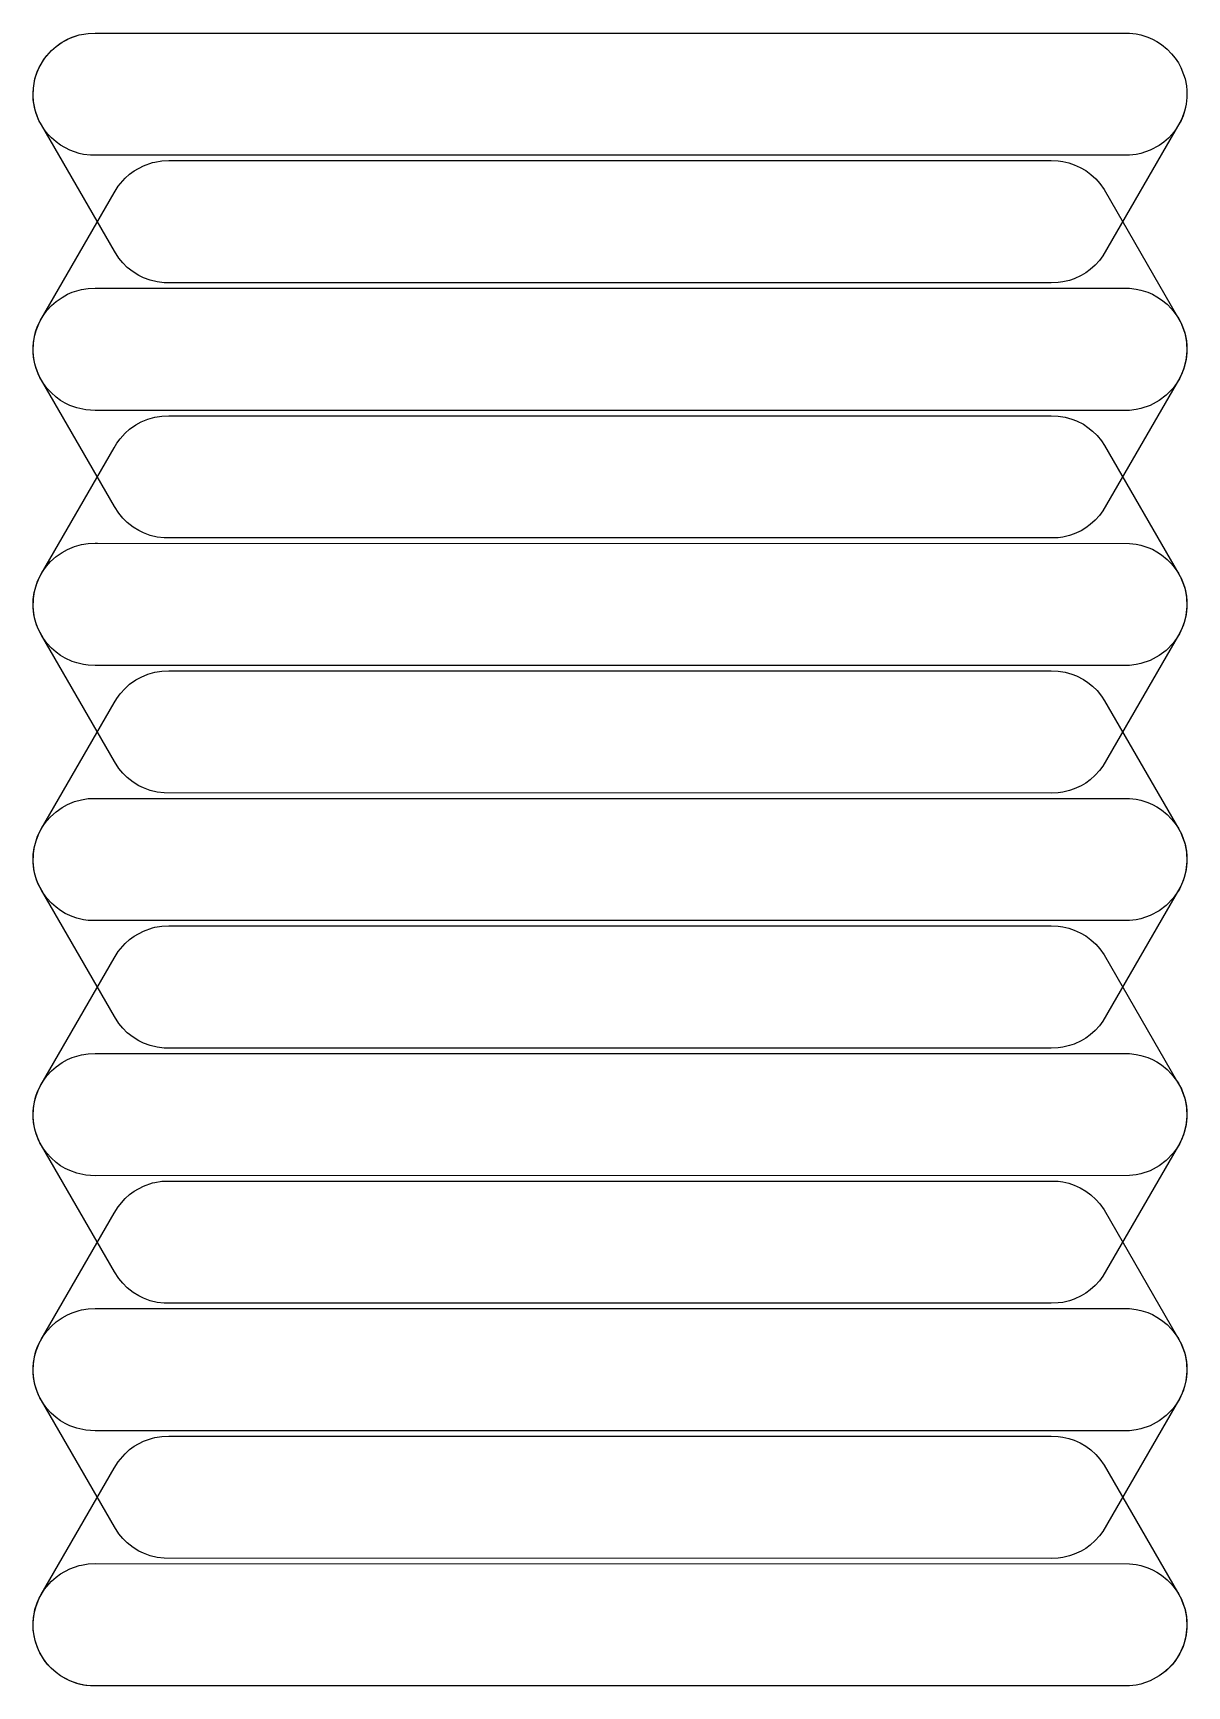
# Model space of a CAD drawing. Header units: millimetres. Extents: x 8 to 179, y 8 to 253.
import ezdxf

# ---------------------------------------------------------------- set-up
doc = ezdxf.new("R2010")
doc.units = ezdxf.units.MM
doc.layers.add('BOTTOM_CUT', color=5, linetype='CONTINUOUS')
doc.layers.add('TOP_CUT', color=7, linetype='CONTINUOUS')

msp = doc.modelspace()

# ---------------------------------------------------------------- linework, layer by layer
at = {"layer": 'BOTTOM_CUT'}
for points in [[(15.09, 252.3983), (16.11, 252.5584), (17.13, 252.6022), (170.13, 252.5867), (171.15, 252.4685), (171.83, 252.3231), (172.85, 251.9984), (173.53, 251.7041), (174.21, 251.3397), (174.89, 250.8951), (175.7154, 250.2222), (176.3831, 249.5422), (176.9285, 248.8622), (177.3756, 248.1822), (177.7422, 247.5022), (178.1624, 246.4822), (178.3658, 245.8022), (178.566, 244.7822), (178.6333, 244.1022), (178.6378, 243.0822), (178.5265, 242.0622), (178.3859, 241.3822), (178.069, 240.3622), (177.7805, 239.6822), (177.4226, 239.0022), (176.9854, 238.3222), (176.4529, 237.6422), (175.91, 237.0658), (175.23, 236.4674), (174.55, 235.9762), (173.19, 235.2448), (171.83, 234.7814), (171.15, 234.636), (170.13, 234.5178), (16.45, 234.519), (15.43, 234.6395), (14.75, 234.7865), (13.39, 235.2535), (12.03, 235.9894), (11.35, 236.4834), (10.67, 237.0854), (10.1471, 237.6422), (9.6145, 238.3222), (9.1774, 239.0022), (8.8195, 239.6822), (8.3051, 241.0422), (8.137, 241.7222), (7.9863, 242.7422), (7.9524, 243.7622), (7.9939, 244.4422), (8.2342, 245.8022), (8.5616, 246.8222), (8.8578, 247.5022), (9.65, 248.8318), (10.67, 250.0191), (11.35, 250.6214), (12.03, 251.1149), (13.39, 251.8509), (14.75, 252.318)], [(25.97, 233.5146), (26.99, 233.677), (28.01, 233.7229), (158.57, 233.7229), (159.59, 233.679), (160.27, 233.5856), (161.152, 233.3829), (161.97, 233.1113), (162.8714, 232.7029), (163.67, 232.2355), (164.4228, 231.6829), (165.1668, 231.0029), (165.7692, 230.3229), (166.39, 229.4422), (177.2734, 210.6029), (177.8182, 209.5829), (178.3178, 208.2229), (178.5866, 206.8629), (178.6453, 205.5029), (178.4981, 204.1429), (178.1344, 202.7829), (177.5243, 201.4229), (177.109, 200.7429), (176.6043, 200.0629), (175.57, 198.9924), (174.55, 198.2178), (173.19, 197.4863), (171.83, 197.0226), (171.15, 196.8773), (170.13, 196.7591), (17.13, 196.7435), (15.77, 196.8275), (14.41, 197.1222), (13.39, 197.495), (12.71, 197.8253), (12.03, 198.2309), (11.35, 198.7241), (10.6127, 199.3829), (9.9956, 200.0629), (9.491, 200.7429), (8.97, 201.6223), (8.5932, 202.4429), (8.2553, 203.4629), (8.1019, 204.1429), (7.972, 205.1629), (7.9584, 206.1829), (8.0134, 206.8629), (8.1946, 207.8829), (8.3843, 208.5629), (8.7818, 209.5829), (9.131, 210.2629), (19.9268, 228.9629), (20.53, 229.924), (21.55, 231.1202), (22.23, 231.7262), (22.91, 232.2223), (24.27, 232.9628), (25.63, 233.4335)], [(28.35, 195.9642), (158.57, 195.9642), (159.59, 195.9203), (160.61, 195.7603), (161.63, 195.4766), (162.31, 195.2128), (163.33, 194.6898), (164.01, 194.2425), (164.69, 193.6973), (165.37, 193.0297), (166.0283, 192.2242), (166.4756, 191.5442), (177.469, 172.5042), (177.8182, 171.8242), (178.3178, 170.4642), (178.5866, 169.1042), (178.6453, 167.7442), (178.4981, 166.3842), (178.1344, 165.0242), (177.5243, 163.6642), (177.109, 162.9842), (176.6043, 162.3042), (175.57, 161.2337), (174.55, 160.4591), (173.19, 159.7276), (171.83, 159.2639), (171.15, 159.1186), (170.13, 159.0004), (17.13, 158.9848), (16.11, 159.0287), (15.43, 159.1221), (14.41, 159.3635), (13.73, 159.5963), (12.71, 160.0666), (12.03, 160.4722), (11.35, 160.9654), (10.67, 161.5675), (9.9956, 162.3042), (9.491, 162.9842), (8.737, 164.3442), (8.4656, 165.0242), (8.1717, 166.0442), (8.0454, 166.7242), (7.9547, 167.7442), (7.9794, 168.7642), (8.1207, 169.7842), (8.3843, 170.8042), (8.63, 171.4762), (9.131, 172.5042), (19.9268, 191.2042), (20.3374, 191.8842), (20.8307, 192.5642), (21.55, 193.3615), (22.23, 193.9675), (23.1306, 194.6042), (23.93, 195.0466), (24.95, 195.4697), (25.97, 195.7559), (26.99, 195.9183), (28.01, 195.9642)], [(28.35, 158.2055), (158.57, 158.2055), (159.59, 158.1616), (160.61, 158.0016), (161.63, 157.7179), (162.31, 157.4541), (163.33, 156.9311), (164.01, 156.4838), (164.69, 155.9386), (165.37, 155.271), (166.0283, 154.4655), (166.4756, 153.7855), (177.469, 134.7455), (177.8182, 134.0655), (178.3178, 132.7055), (178.5866, 131.3455), (178.6453, 129.9855), (178.4981, 128.6255), (178.1344, 127.2655), (177.5243, 125.9055), (177.109, 125.2255), (176.6043, 124.5455), (175.57, 123.475), (174.55, 122.7004), (173.19, 121.9689), (171.83, 121.5052), (171.15, 121.3599), (170.13, 121.2417), (17.13, 121.2261), (16.11, 121.27), (15.43, 121.3634), (14.41, 121.6048), (13.73, 121.8376), (12.71, 122.3079), (12.03, 122.7135), (11.35, 123.2067), (10.67, 123.8088), (9.9956, 124.5455), (9.491, 125.2255), (8.737, 126.5855), (8.4656, 127.2655), (8.1717, 128.2855), (8.0454, 128.9655), (7.9547, 129.9855), (7.9794, 131.0055), (8.1207, 132.0255), (8.3843, 133.0455), (8.63, 133.7175), (9.131, 134.7455), (19.9268, 153.4455), (20.3374, 154.1255), (20.8307, 154.8055), (21.55, 155.6027), (22.23, 156.2088), (23.1306, 156.8455), (23.93, 157.2879), (24.95, 157.711), (25.97, 157.9972), (26.99, 158.1596), (28.01, 158.2055)], [(25.97, 120.2385), (26.99, 120.4009), (28.01, 120.4468), (158.57, 120.4468), (159.59, 120.4029), (160.27, 120.3095), (161.152, 120.1068), (161.97, 119.8352), (162.8714, 119.4268), (163.67, 118.9594), (164.4228, 118.4068), (165.1668, 117.7268), (165.7692, 117.0468), (166.39, 116.1661), (177.2734, 97.3268), (177.8182, 96.3068), (178.3178, 94.9468), (178.5866, 93.5868), (178.6453, 92.2268), (178.4981, 90.8668), (178.1344, 89.5068), (177.5243, 88.1468), (177.109, 87.4668), (176.6043, 86.7868), (175.57, 85.7163), (174.55, 84.9417), (173.19, 84.2102), (171.83, 83.7465), (171.15, 83.6012), (170.13, 83.483), (17.13, 83.4674), (15.77, 83.5514), (14.41, 83.8461), (13.39, 84.2189), (12.71, 84.5492), (12.03, 84.9548), (11.35, 85.448), (10.6127, 86.1068), (9.9956, 86.7868), (9.491, 87.4668), (8.97, 88.3461), (8.5932, 89.1668), (8.2553, 90.1868), (8.1019, 90.8668), (7.972, 91.8868), (7.9584, 92.9068), (8.0134, 93.5868), (8.1946, 94.6068), (8.3843, 95.2868), (8.7818, 96.3068), (9.131, 96.9868), (19.9268, 115.6868), (20.53, 116.6479), (21.55, 117.844), (22.23, 118.45), (22.91, 118.9462), (24.27, 119.6867), (25.63, 120.1574)], [(25.97, 82.4798), (26.99, 82.6422), (28.01, 82.6881), (158.57, 82.6881), (159.59, 82.6442), (160.27, 82.5508), (161.152, 82.3481), (161.97, 82.0765), (162.8714, 81.6681), (163.67, 81.2007), (164.4228, 80.6481), (165.1668, 79.9681), (165.7692, 79.2881), (166.39, 78.4074), (177.2734, 59.5681), (177.8182, 58.5481), (178.3178, 57.1881), (178.5866, 55.8281), (178.6453, 54.4681), (178.4981, 53.1081), (178.1344, 51.7481), (177.5243, 50.3881), (177.109, 49.7081), (176.6043, 49.0281), (175.57, 47.9576), (174.55, 47.183), (173.19, 46.4515), (171.83, 45.9878), (171.15, 45.8425), (170.13, 45.7242), (17.13, 45.7087), (15.77, 45.7927), (14.41, 46.0874), (13.39, 46.4602), (12.71, 46.7905), (12.03, 47.1961), (11.35, 47.6892), (10.6127, 48.3481), (9.9956, 49.0281), (9.491, 49.7081), (8.97, 50.5874), (8.5932, 51.4081), (8.2553, 52.4281), (8.1019, 53.1081), (7.972, 54.1281), (7.9584, 55.1481), (8.0134, 55.8281), (8.1946, 56.8481), (8.3843, 57.5281), (8.7818, 58.5481), (9.131, 59.2281), (19.9268, 77.9281), (20.53, 78.8892), (21.55, 80.0853), (22.23, 80.6913), (22.91, 81.1875), (24.27, 81.9279), (25.63, 82.3987)], [(25.97, 44.7211), (26.99, 44.8835), (28.01, 44.9294), (158.57, 44.9294), (159.59, 44.8855), (160.27, 44.7921), (161.152, 44.5894), (161.97, 44.3178), (162.8714, 43.9094), (163.67, 43.442), (164.4228, 42.8894), (165.1668, 42.2094), (165.7692, 41.5294), (166.39, 40.6487), (177.2734, 21.8094), (177.8182, 20.7894), (178.3178, 19.4294), (178.5866, 18.0694), (178.6453, 16.7094), (178.4981, 15.3494), (178.1344, 13.9894), (177.5243, 12.6294), (177.109, 11.9494), (176.6043, 11.2694), (175.57, 10.1989), (174.55, 9.4243), (173.19, 8.6928), (171.83, 8.2291), (171.15, 8.0838), (170.13, 7.9655), (17.13, 7.95), (15.77, 8.034), (14.41, 8.3287), (13.39, 8.7015), (12.71, 9.0318), (12.03, 9.4374), (11.35, 9.9305), (10.6127, 10.5894), (9.9956, 11.2694), (9.491, 11.9494), (8.97, 12.8287), (8.5932, 13.6494), (8.2553, 14.6694), (8.1019, 15.3494), (7.972, 16.3694), (7.9584, 17.3894), (8.0134, 18.0694), (8.1946, 19.0894), (8.3843, 19.7694), (8.7818, 20.7894), (9.131, 21.4694), (19.9268, 40.1694), (20.53, 41.1305), (21.55, 42.3266), (22.23, 42.9326), (22.91, 43.4288), (24.27, 44.1692), (25.63, 44.64)]]:
    msp.add_lwpolyline(points, close=True, dxfattribs=at)
at = {"layer": 'TOP_CUT'}
for points in [[(15.09, 252.3983), (16.11, 252.5584), (17.13, 252.6022), (170.13, 252.5867), (171.15, 252.4685), (171.83, 252.3231), (172.85, 251.9984), (173.53, 251.7041), (174.21, 251.3397), (174.89, 250.8951), (175.7154, 250.2222), (176.3831, 249.5422), (176.9285, 248.8622), (177.3756, 248.1822), (177.7422, 247.5022), (178.1624, 246.4822), (178.3658, 245.8022), (178.566, 244.7822), (178.6333, 244.1022), (178.6378, 243.0822), (178.5265, 242.0622), (178.295, 241.0422), (177.95, 240.0638), (177.6111, 239.3422), (166.209, 219.6222), (165.7044, 218.9422), (165.0873, 218.2622), (164.35, 217.6034), (163.67, 217.1103), (162.99, 216.7047), (161.97, 216.2343), (161.29, 216.0015), (160.27, 215.7602), (159.59, 215.6668), (158.57, 215.6229), (27.33, 215.6409), (26.31, 215.7637), (25.29, 216.0076), (24.27, 216.3831), (23.59, 216.7155), (22.7358, 217.2422), (21.89, 217.9068), (21.21, 218.5784), (20.6312, 219.2822), (19.9734, 220.3022), (9.177, 239.0022), (8.8195, 239.6822), (8.4106, 240.7022), (8.2141, 241.3822), (8.0234, 242.4022), (7.9509, 243.4222), (7.9939, 244.4422), (8.1539, 245.4622), (8.3286, 246.1422), (8.63, 246.9904), (9.0317, 247.8422), (9.4374, 248.5222), (9.99, 249.2751), (10.67, 250.0191), (11.35, 250.6214), (12.2307, 251.2422), (13.05, 251.6944), (13.73, 251.9907), (14.75, 252.318)], [(15.09, 214.6396), (16.11, 214.7997), (17.13, 214.8435), (170.13, 214.828), (171.15, 214.7098), (171.83, 214.5644), (172.85, 214.2397), (173.53, 213.9454), (174.21, 213.581), (174.89, 213.1364), (175.7154, 212.4635), (176.3831, 211.7835), (176.9285, 211.1035), (177.3756, 210.4235), (177.7422, 209.7435), (178.1624, 208.7235), (178.3658, 208.0435), (178.566, 207.0235), (178.6333, 206.3435), (178.6378, 205.3235), (178.5265, 204.3035), (178.295, 203.2835), (177.95, 202.3051), (177.6111, 201.5835), (166.209, 181.8635), (165.7044, 181.1835), (165.0873, 180.5035), (164.35, 179.8447), (163.67, 179.3516), (162.99, 178.946), (161.97, 178.4756), (161.29, 178.2428), (160.27, 178.0015), (159.59, 177.9081), (158.57, 177.8642), (27.33, 177.8822), (26.31, 178.005), (25.29, 178.2488), (24.27, 178.6244), (23.59, 178.9568), (22.7358, 179.4835), (21.89, 180.1481), (21.21, 180.8197), (20.6312, 181.5235), (19.9734, 182.5435), (9.177, 201.2435), (8.8195, 201.9235), (8.4106, 202.9435), (8.2141, 203.6235), (8.0234, 204.6435), (7.9509, 205.6635), (7.9939, 206.6835), (8.1539, 207.7035), (8.3286, 208.3835), (8.63, 209.2317), (9.0317, 210.0835), (9.4374, 210.7635), (9.99, 211.5164), (10.67, 212.2604), (11.35, 212.8627), (12.2307, 213.4835), (13.05, 213.9357), (13.73, 214.232), (14.75, 214.5593)], [(17.47, 177.0848), (170.13, 177.0693), (171.15, 176.9511), (171.83, 176.8057), (172.85, 176.481), (173.53, 176.1867), (174.21, 175.8223), (174.89, 175.3777), (175.7154, 174.7048), (176.3831, 174.0248), (176.9285, 173.3448), (177.3756, 172.6648), (177.7422, 171.9848), (178.1624, 170.9648), (178.3658, 170.2848), (178.566, 169.2648), (178.6333, 168.5848), (178.6378, 167.5648), (178.5265, 166.5448), (178.295, 165.5248), (177.95, 164.5464), (177.6111, 163.8248), (166.209, 144.1048), (165.7044, 143.4248), (165.0873, 142.7448), (164.35, 142.086), (163.67, 141.5928), (162.99, 141.1873), (161.97, 140.7169), (161.29, 140.4841), (160.27, 140.2427), (159.59, 140.1494), (158.57, 140.1055), (27.33, 140.1235), (26.31, 140.2463), (25.29, 140.4901), (24.27, 140.8657), (23.59, 141.1981), (22.7358, 141.7248), (21.89, 142.3894), (21.21, 143.061), (20.6312, 143.7648), (19.9734, 144.7848), (9.177, 163.4848), (8.6669, 164.5048), (8.3051, 165.5248), (8.0735, 166.5448), (7.9622, 167.5648), (7.9939, 168.9248), (8.1539, 169.9448), (8.4376, 170.9648), (8.8578, 171.9848), (9.31, 172.8041), (9.9308, 173.6848), (10.5332, 174.3648), (11.35, 175.104), (12.2307, 175.7248), (13.05, 176.177), (14.07, 176.5972), (15.09, 176.8809), (16.11, 177.041), (17.13, 177.0848)], [(17.47, 139.3261), (170.13, 139.3106), (171.15, 139.1924), (171.83, 139.047), (172.85, 138.7223), (173.53, 138.428), (174.21, 138.0636), (174.89, 137.619), (175.7154, 136.9461), (176.3831, 136.2661), (176.9285, 135.5861), (177.3756, 134.9061), (177.7422, 134.2261), (178.1624, 133.2061), (178.3658, 132.5261), (178.566, 131.5061), (178.6333, 130.8261), (178.6378, 129.8061), (178.5265, 128.7861), (178.295, 127.7661), (177.95, 126.7877), (177.6111, 126.0661), (166.209, 106.3461), (165.7044, 105.6661), (165.0873, 104.9861), (164.35, 104.3273), (163.67, 103.8341), (162.99, 103.4286), (161.97, 102.9582), (161.29, 102.7254), (160.27, 102.484), (159.59, 102.3907), (158.57, 102.3468), (27.33, 102.3647), (26.31, 102.4876), (25.29, 102.7314), (24.27, 103.107), (23.59, 103.4394), (22.7358, 103.9661), (21.89, 104.6307), (21.21, 105.3023), (20.6312, 106.0061), (19.9734, 107.0261), (9.177, 125.7261), (8.6669, 126.7461), (8.3051, 127.7661), (8.0735, 128.7861), (7.9622, 129.8061), (7.9939, 131.1661), (8.1539, 132.1861), (8.4376, 133.2061), (8.8578, 134.2261), (9.31, 135.0454), (9.9308, 135.9261), (10.5332, 136.6061), (11.35, 137.3453), (12.2307, 137.9661), (13.05, 138.4183), (14.07, 138.8385), (15.09, 139.1222), (16.11, 139.2822), (17.13, 139.3261)], [(15.09, 101.3635), (16.11, 101.5235), (17.13, 101.5674), (170.13, 101.5519), (171.15, 101.4336), (171.83, 101.2883), (172.85, 100.9636), (173.53, 100.6693), (174.21, 100.3049), (174.89, 99.8603), (175.7154, 99.1874), (176.3831, 98.5074), (176.9285, 97.8274), (177.3756, 97.1474), (177.7422, 96.4674), (178.1624, 95.4474), (178.3658, 94.7674), (178.566, 93.7474), (178.6333, 93.0674), (178.6378, 92.0474), (178.5265, 91.0274), (178.295, 90.0074), (177.95, 89.029), (177.6111, 88.3074), (166.209, 68.5874), (165.7044, 67.9074), (165.0873, 67.2274), (164.35, 66.5686), (163.67, 66.0754), (162.99, 65.6699), (161.97, 65.1995), (161.29, 64.9667), (160.27, 64.7253), (159.59, 64.6319), (158.57, 64.5881), (27.33, 64.606), (26.31, 64.7289), (25.29, 64.9727), (24.27, 65.3483), (23.59, 65.6807), (22.7358, 66.2074), (21.89, 66.872), (21.21, 67.5436), (20.6312, 68.2474), (19.9734, 69.2674), (9.177, 87.9674), (8.8195, 88.6474), (8.4106, 89.6674), (8.2141, 90.3474), (8.0234, 91.3674), (7.9509, 92.3874), (7.9939, 93.4074), (8.1539, 94.4274), (8.3286, 95.1074), (8.63, 95.9556), (9.0317, 96.8074), (9.4374, 97.4874), (9.99, 98.2403), (10.67, 98.9843), (11.35, 99.5866), (12.2307, 100.2074), (13.05, 100.6596), (13.73, 100.9559), (14.75, 101.2832)], [(15.09, 63.6048), (16.11, 63.7648), (17.13, 63.8087), (170.13, 63.7932), (171.15, 63.6749), (171.83, 63.5296), (172.85, 63.2049), (173.53, 62.9106), (174.21, 62.5462), (174.89, 62.1016), (175.7154, 61.4287), (176.3831, 60.7487), (176.9285, 60.0687), (177.3756, 59.3887), (177.7422, 58.7087), (178.1624, 57.6887), (178.3658, 57.0087), (178.566, 55.9887), (178.6333, 55.3087), (178.6378, 54.2887), (178.5265, 53.2687), (178.295, 52.2487), (177.95, 51.2703), (177.6111, 50.5487), (166.209, 30.8287), (165.7044, 30.1487), (165.0873, 29.4687), (164.35, 28.8099), (163.67, 28.3167), (162.99, 27.9112), (161.97, 27.4408), (161.29, 27.208), (160.27, 26.9666), (159.59, 26.8732), (158.57, 26.8294), (27.33, 26.8473), (26.31, 26.9702), (25.29, 27.214), (24.27, 27.5895), (23.59, 27.922), (22.7358, 28.4487), (21.89, 29.1132), (21.21, 29.7849), (20.6312, 30.4887), (19.9734, 31.5087), (9.177, 50.2087), (8.8195, 50.8887), (8.4106, 51.9087), (8.2141, 52.5887), (8.0234, 53.6087), (7.9509, 54.6287), (7.9939, 55.6487), (8.1539, 56.6687), (8.3286, 57.3487), (8.63, 58.1969), (9.0317, 59.0487), (9.4374, 59.7287), (9.99, 60.4815), (10.67, 61.2256), (11.35, 61.8279), (12.2307, 62.4487), (13.05, 62.9009), (13.73, 63.1971), (14.75, 63.5245)], [(15.09, 25.8461), (16.11, 26.0061), (17.13, 26.05), (170.13, 26.0345), (171.15, 25.9162), (171.83, 25.7709), (172.85, 25.4462), (173.53, 25.1518), (174.21, 24.7874), (174.89, 24.3429), (175.7154, 23.67), (176.3831, 22.99), (176.9285, 22.31), (177.3756, 21.63), (177.7422, 20.95), (178.1624, 19.93), (178.3658, 19.25), (178.566, 18.23), (178.6333, 17.55), (178.6378, 16.53), (178.5265, 15.51), (178.3859, 14.83), (178.069, 13.81), (177.7805, 13.13), (177.4226, 12.45), (176.9854, 11.77), (176.4529, 11.09), (175.91, 10.5135), (175.23, 9.9152), (174.55, 9.4239), (173.19, 8.6926), (171.83, 8.2291), (171.15, 8.0837), (170.13, 7.9655), (16.45, 7.9667), (15.43, 8.0873), (14.75, 8.2343), (13.39, 8.7012), (12.03, 9.4371), (11.35, 9.9311), (10.67, 10.5331), (10.1471, 11.09), (9.6145, 11.77), (9.1774, 12.45), (8.8195, 13.13), (8.3051, 14.49), (8.137, 15.17), (7.9863, 16.19), (7.9524, 17.21), (7.9939, 17.89), (8.2342, 19.25), (8.5616, 20.27), (8.8578, 20.95), (9.65, 22.2796), (10.67, 23.4668), (11.35, 24.0692), (12.03, 24.5626), (13.39, 25.2986), (14.75, 25.7658)]]:
    msp.add_lwpolyline(points, close=True, dxfattribs=at)

doc.saveas('drawing.dxf')
